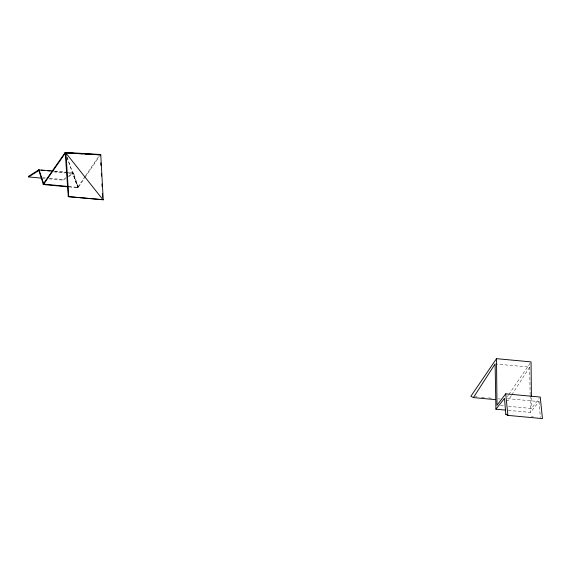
<?xml version="1.0" encoding="UTF-8"?>
<svg xmlns="http://www.w3.org/2000/svg" width="571" height="571" viewBox="0 0 571 571"><rect width="100%" height="100%" fill="white"/><g stroke="black" fill="none" stroke-linecap="round" stroke-linejoin="round"><path stroke-width="0.43" stroke-dasharray="2.85 2.14" d="M511.316 395.575L507.94 400.806L506.027 399.821M511.802 394.825L529.645 367.146L495.992 364.005M85.093 176.446L77.692 187.302L77.97 187.766L78.355 187.438L73.538 172.856L68.22 172.356M85.593 175.711L99.568 155.205M69.112 186.938L77.97 187.766L84.315 178.452M84.815 177.717L99.354 156.39M507.369 396.602L508.354 395.153M508.847 394.433L530.559 362.614M508.49 406.324L531.515 408.472L539.224 398.401M508.318 410.356L530.459 412.419L539.038 401.584L505.385 398.444M68.841 175.925L73.538 172.856M66.95 172.606L73.202 173.149L77.97 187.766L77.685 187.317M49.805 178.33L63.088 179.572L65.965 177.745M49.056 178.844L63.224 180.172L65.394 178.794M68.277 176.96L73.338 173.748L73.202 173.149M54.937 171.122L67.335 172.278M54.552 171.45L66.065 172.521M53.852 171.928L65.365 172.999M68.905 173.334L73.338 173.748M42.718 177.667L45.38 177.916M42.854 178.266L44.624 178.43M68.827 186.481L78.355 187.438M475.279 396.681L477.056 396.852M481.481 397.266L485.022 397.594M488.569 397.923L492.109 398.258M498.312 398.836L500.082 399.001M500.524 405.581L504.065 405.91M531.48 416.687L533.25 416.851M78.013 186.831L78.306 187.281M67 157.011L77.97 187.766M67.021 157.389L77.677 187.309M63.088 179.572L63.224 180.172M539.038 401.584L540.337 417.515M529.645 367.146L530.138 394.668M530.159 395.553L530.459 412.419M531.415 397.93L531.515 408.472"/><path stroke-width="0.86" d="M531.394 396.167L531.051 361.893L496.513 358.667L470.854 396.274L473.402 397.587L495.107 363.92L495.921 409.193L505.663 410.106M68.227 186.86L43.432 184.54L43.153 184.09L65.23 152.407L100.068 154.47L100.774 154.812L103.23 199.743L68.27 196.631L65.237 152.4L65.822 154.07M53.167 170.95L38.664 169.922L43.432 184.54L65.515 152.857L100.774 154.812M495.921 409.193L504.5 398.358L505.799 414.289L507.912 415.381L542.45 418.6L540.252 397.059L505.706 393.833L496.977 405.253L496.513 358.667M43.432 184.54L43.817 184.212L38.992 169.63M28.686 176.946L38.799 170.522L38.664 169.922L28.55 176.346L28.686 176.946L41.968 178.188M65.729 152.8L103.023 199.8M68.27 196.631L103.223 199.736M73.352 153.321L65.515 152.857L65.23 152.4M75.094 153.421L82.938 153.885M84.679 153.992L92.516 154.456M94.258 154.563L100.353 154.919M41.269 170.208L43.974 170.422M47.464 170.786L50.177 171M43.153 184.09L68.613 186.531M473.402 397.587L495.542 399.65M505.799 414.289L507.569 414.453M43.489 183.605L43.767 184.062M505.706 393.833L507.912 415.381M65.943 152.757L68.698 196.517M100.789 162.849L100.931 165.497M101.367 173.42L101.51 176.068M101.945 183.998L102.088 186.638M102.473 193.683L102.666 197.209"/></g></svg>
